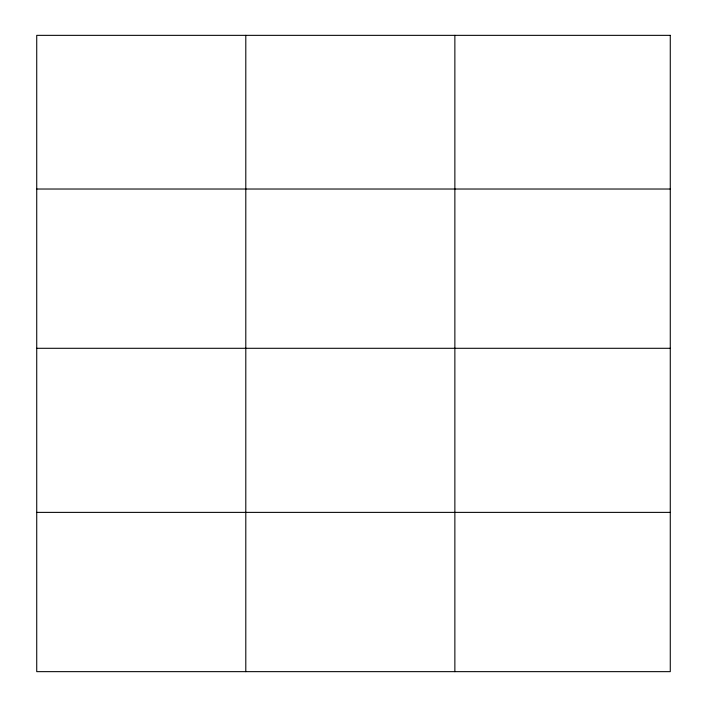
<?xml version="1.0" encoding="UTF-8"?>
<svg xmlns="http://www.w3.org/2000/svg" width="707" height="707" viewBox="0 0 707 707"><rect width="100%" height="100%" fill="white"/><g stroke="black" fill="none" stroke-linecap="round" stroke-linejoin="round"><path stroke-width="1.06" d="M36.729 189.025L670.271 189.025M36.729 348.295L670.271 348.295M36.729 512.381L670.271 512.381M454.866 35.35L454.866 671.65M245.797 35.35L245.797 671.65M670.271 35.35L36.729 35.35L36.729 671.65L670.271 671.65L670.271 35.35"/></g></svg>
